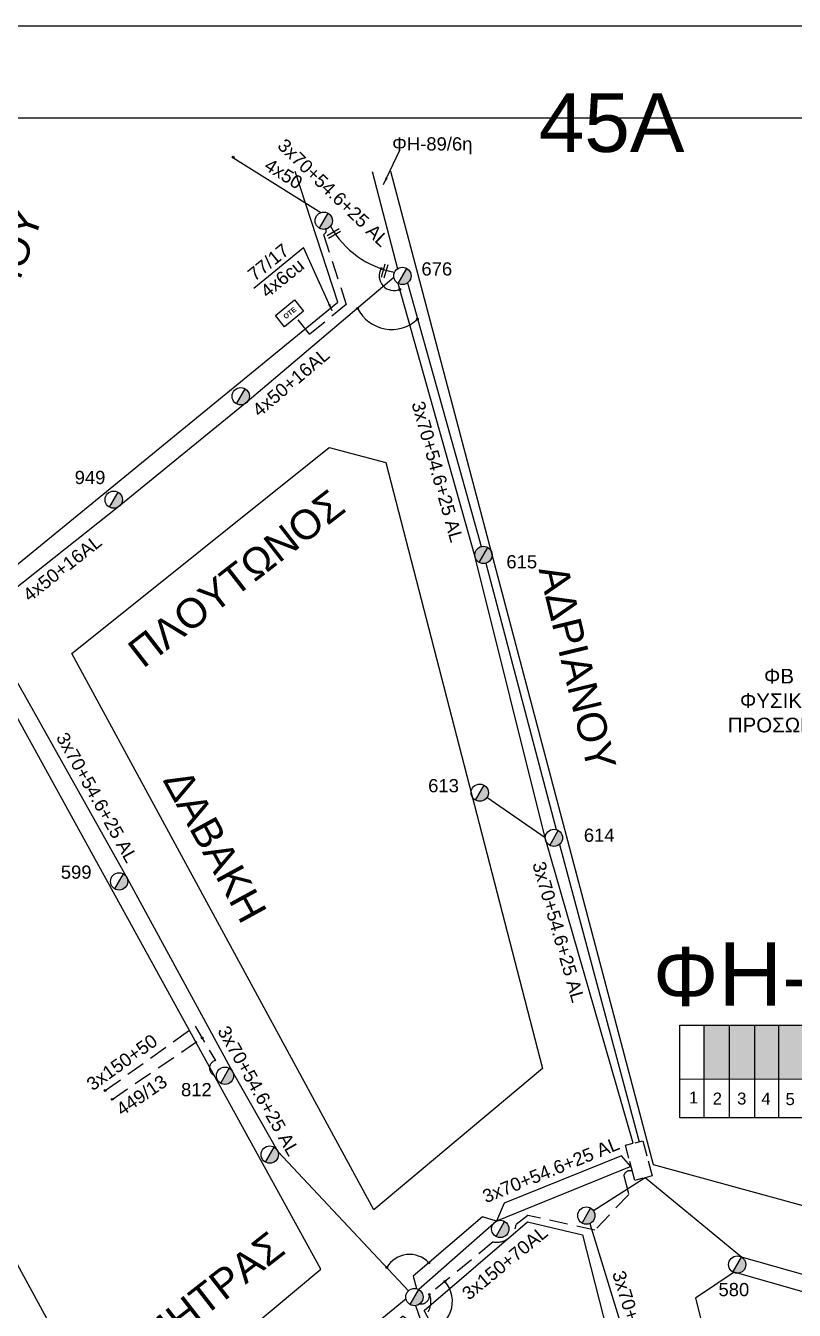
# Model space of a CAD drawing. Header units: millimetres. Extents: x 864 to 3062, y 833 to 2619.
# Drawn here: x 1183.3 to 1288.2, y 1685.4 to 1860.7 of the extents above; entities that cross this region are included whole.
import ezdxf
from ezdxf.enums import TextEntityAlignment as Align

# ---------------------------------------------------------------- set-up
doc = ezdxf.new("R2010")
doc.units = ezdxf.units.MM
doc.linetypes.add('DASHED', pattern=[19.05, 12.7, -6.35])
for name, color, linetype, lineweight in [('3x150+50', 7, 'Continuous', 30), ('3x150+70AL', 7, 'DASHED', 30), ('3x70+54.6+25 AL', 7, 'SYN_LINE', 30), ('4x50', 7, 'Continuous', 30), ('4x50+16AL', 7, 'Continuous', 30), ('text διευθύνσεων', 250, 'Continuous', 30), ('Υπόβαθρο ΔΕΗ', 7, 'Continuous', 30)]:
    doc.layers.add(name, color=color, linetype=linetype, lineweight=lineweight)
for name, color, linetype in [('Pillar OTE', 7, 'Continuous'), ('TEXT ΚΑΛΩΔΙΩΝ', 7, 'Continuous'), ('Άγνωστα', 7, 'Continuous'), ('Επιγραφές - Σχήματα', 7, 'Continuous'), ('Καλώδια ΧΤ   3x150AL+50CU', 7, 'DASHED'), ('Μηχανική τομή', 7, 'Continuous'), ('Περίπτερο', 7, 'Continuous'), ('Στύλος Ξύλινος', 7, 'Continuous'), ('Στύλος Ξύλινος @ 1', 7, 'Continuous'), ('Στύλος ΦΜ', 7, 'Continuous'), ('Στύλος ΦΜ @ 1', 7, 'Continuous'), ('Συνδέσεις', 7, 'Continuous'), ('Υπόγεια καλώδια Παροχών ΧΤ   4x50AL', 7, 'DASHED'), ('Υπόγεια καλώδια Παροχών ΧΤ   4x6', 7, 'DASHED')]:
    doc.layers.add(name, color=color, linetype=linetype)
doc.styles.add('arial', font='arial.ttf')
doc.styles.get("Standard").update_dxf_attribs({"font": 'arial.ttf'})
doc.linetypes.add('SYN_LINE', pattern='A,0.5,-0.0001,["/\\/\\/\\/",Standard,S=0.1,R=0,X=0,Y=-0.05],-0.25', length=0.7501)
doc.dimstyles.new('ISO-25', dxfattribs={"dimtxt": 2.5, "dimasz": 2.5, "dimexe": 1.25, "dimexo": 0.625, "dimtad": 1, "dimtxsty": 'Standard', "dimcen": 2.5, "dimadec": 0, "dimazin": 0, "dimtfac": 1, "dimtmove": 0, "dimatfit": 3, "dimfxl": 1, "dimarcsym": 0})

# ---------------------------------------------------------------- blocks, each defined once
blk = doc.blocks.new('ΥΠΑΡΧΩΝ ΤΣΙΜΕΝΤΕΝΙΟΣ ΣΤΥΛΟΣ')
at = {"layer": 'Στύλος ΦΜ'}
blk.add_hatch(color=7, dxfattribs=at).paths.add_polyline_path([(-1.29, -2.28, 0.574793), (2.62, 0, 0.268822), (1.3, 2.27)])
at = {"layer": 'Στύλος ΦΜ', "color": 7}
blk.add_line((-1.29, -2.28), (1.3, 2.27), dxfattribs=at)
blk.add_circle((0, 0), 2.62, dxfattribs=at)
at = {"layer": 'Στύλος ΦΜ', "flags": 4}
for tag, p in [('ΑΡΙΘΜΟΣ', (-4.68, 8.05)), ('ΤΥΠΟΣ', (-4.91, 3.03))]:
    blk.add_attdef(tag, p, '', height=4, dxfattribs=at)
blk = doc.blocks.new('ΥΠΑΡΧΩΝ ΞΥΛΙΝΟΣ ΣΤΥΛΟΣ')
at = {"layer": 'Στύλος Ξύλινος'}
h = blk.add_hatch(color=7, dxfattribs=at)
h.paths.add_polyline_path([(-2.62, 0, 0.270008), (-1.29, -2.28), (1.3, 2.27, 0.576266)])
h.paths.add_polyline_path([(-1.29, -2.28, 0.574793), (2.62, 0, 0.268822), (1.3, 2.27)])
at = {"layer": 'Στύλος Ξύλινος', "color": 7}
blk.add_line((-1.29, -2.28), (1.3, 2.27), dxfattribs=at)
blk.add_circle((0, 0), 2.62, dxfattribs=at)
at = {"layer": 'Στύλος Ξύλινος', "flags": 4}
for tag, p in [('ΑΡΙΘΜΟΣ', (-4.91, 8.6)), ('ΤΥΠΟΣ', (-4.85, 3.39))]:
    blk.add_attdef(tag, p, '', height=4, dxfattribs=at)
blk = doc.blocks.new('PILLAR YPOSTATHMOU')
at = {"layer": 'Περίπτερο', "ltscale": 40}
for points in [[(540.426, 2525.117), (540.426, 2526.013), (541.511, 2526.013)], [(541.816, 2526.013), (542.907, 2526.013), (542.907, 2524.949)], [(541.586, 2523.532), (540.426, 2523.532), (540.426, 2524.862)], [(542.907, 2524.593), (542.907, 2523.532), (541.917, 2523.532)]]:
    blk.add_lwpolyline(points, dxfattribs=at)
blk = doc.blocks.new('_ΣΥΝΔΕΣΗ')
at = {"layer": 'Συνδέσεις', "linetype": 'SYN_LINE', "ltscale": 40}
blk.add_hatch(color=256, dxfattribs=at).paths.add_polyline_path([(0.5, -0.01, 1), (-0.5, -0.01, 1)])
at = {"layer": 'Συνδέσεις'}
blk.add_circle((0, -0.01), 0.5, dxfattribs=at)
blk = doc.blocks.new('ΜΗΧΑΝΙΚΗ ΤΟΜΗ')
at = {"layer": 'Μηχανική τομή', "ltscale": 40}
for p, q in [((-1.89, 0.78), (5.69, 0.78)), ((-1.89, -0.77), (5.69, -0.77))]:
    blk.add_line(p, q, dxfattribs=at)
blk = doc.blocks.new('PILLAR ΟΤΕ')
at = {"layer": 'Pillar OTE', "ltscale": 40}
blk.add_lwpolyline([(-3.31, 2.02), (3.39, 2.02), (3.39, -1.99), (-3.31, -1.99)], close=True, dxfattribs=at)
at = {"layer": 'Pillar OTE', "insert": (-1.81, 0.71), "char_height": 1.3575, "width": 109.961, "attachment_point": 1}
blk.add_mtext('{\\fArial|b1|i0|c161|p34;OTE}', dxfattribs=at)

msp = doc.modelspace()

# ---------------------------------------------------------------- hatches: boundary and pattern name
at = {"layer": 'Καλώδια ΧΤ   3x150AL+50CU', "linetype": 'DASHED', "lineweight": -3, "ltscale": 0.2}
h = msp.add_hatch(color=30, dxfattribs=at)
h.dxf.hatch_style = 1
h.paths.add_polyline_path([(1279.35, 1724.33), (1275.91, 1724.33), (1275.91, 1716.97), (1279.35, 1716.97)])
h = msp.add_hatch(color=1, dxfattribs=at)
h.dxf.hatch_style = 1
h.paths.add_polyline_path([(1279.35, 1716.97), (1282.79, 1716.97), (1282.79, 1724.33), (1279.35, 1724.33)])
h = msp.add_hatch(color=27, dxfattribs=at)
h.dxf.hatch_style = 1
h.paths.add_polyline_path([(1286.08, 1724.33), (1282.79, 1724.33), (1282.79, 1716.97), (1286.08, 1716.96)])
h = msp.add_hatch(color=173, dxfattribs=at)
h.dxf.hatch_style = 1
h.paths.add_polyline_path([(1289.38, 1724.33), (1286.08, 1724.33), (1286.08, 1716.96), (1289.38, 1716.96)])

# ---------------------------------------------------------------- linework, layer by layer
at = {"layer": '3x150+50', "color": 27, "linetype": 'DASHED', "lineweight": -3, "ltscale": 0.2}
msp.add_lwpolyline([(1194.18, 1715.39), (1206.44, 1724.19), (1209.22, 1719.49, 0.841026), (1209.34, 1717.41, 15.206676)], format="xyb", dxfattribs=at)
msp.add_lwpolyline([(1195.13, 1714.19), (1207.4, 1722.57)], dxfattribs=at)
at = {"layer": '3x150+70AL', "color": 151, "linetype": 'DASHED', "lineweight": -3, "ltscale": 0.2}
for points in [[(1266.08, 1704.41, 0.436543), (1264.92, 1703.79), (1265.61, 1701.22), (1260.99, 1696.35), (1251.82, 1698.36), (1250.23, 1697.14, -0.442796), (1247.1, 1694.74), (1238.4, 1687.58, -0.516733), (1237.1, 1686.3, -12.603663)], [(1238.4, 1687.58, -0.771058), (1234.82, 1684.6), (1224.87, 1676.59, -0.646771), (1221.58, 1673.96), (1216.48, 1669.93, -0.686188), (1212.84, 1666.83), (1201.83, 1656.27, -0.78702), (1200.93, 1654.86)]]:
    msp.add_lwpolyline(points, format="xyb", dxfattribs=at)
at = {"layer": '3x70+54.6+25 AL', "color": 6, "linetype": 'SYN_LINE', "lineweight": -3, "ltscale": 15}
for points in [[(1230.6, 1840.8), (1234.05, 1827.52)], [(1266.2, 1708.2), (1254.22, 1749.88), (1244.62, 1788.34), (1234.15, 1825.54)]]:
    msp.add_lwpolyline(points, dxfattribs=at)
at = {"layer": '3x70+54.6+25 AL', "color": 62, "linetype": 'SYN_LINE', "lineweight": -3, "ltscale": 15}
for points in [[(1235.41, 1825.6), (1245.47, 1789.61)], [(1246.11, 1787.34), (1255.69, 1751.02)], [(1256.15, 1748.97), (1267.02, 1708.42)]]:
    msp.add_lwpolyline(points, dxfattribs=at)
at = {"layer": '3x70+54.6+25 AL', "color": 27, "linetype": 'SYN_LINE', "lineweight": -3, "ltscale": 15}
for points in [[(1177.01, 1780.04), (1183.12, 1769.42), (1197.2, 1744.3), (1211.51, 1718.06), (1217.73, 1707.09), (1235.56, 1688.08)], [(1265.91, 1705.05), (1264.61, 1706.5), (1248.61, 1700.04), (1247.58, 1697.58), (1245.66, 1698.18), (1236.19, 1690.07), (1236.64, 1688.37)]]:
    msp.add_lwpolyline(points, dxfattribs=at)
at = {"layer": '3x70+54.6+25 AL', "color": 30, "linetype": 'SYN_LINE', "lineweight": -3, "ltscale": 15}
for points in [[(1265.91, 1705.05), (1247.58, 1697.58), (1236.96, 1688.24)], [(1235.22, 1686.97), (1213.75, 1669.26), (1200.41, 1656.27)], [(1236.52, 1686.05), (1249.47, 1648.83), (1269.41, 1629.25)]]:
    msp.add_lwpolyline(points, dxfattribs=at)
at = {"layer": '3x70+54.6+25 AL', "color": 1, "linetype": 'SYN_LINE', "lineweight": -3, "ltscale": 10}
msp.add_lwpolyline([(1267.86, 1703.5), (1260.81, 1698.97)], dxfattribs=at)
at = {"layer": '3x70+54.6+25 AL', "color": 173, "linetype": 'SYN_LINE', "lineweight": -3, "ltscale": 15}
msp.add_lwpolyline([(1329.82, 1677.34), (1319.1, 1681.9), (1280.99, 1692.68), (1267.86, 1703.5)], dxfattribs=at)
at = {"layer": '3x70+54.6+25 AL', "color": 1, "linetype": 'SYN_LINE', "lineweight": -3, "ltscale": 15}
msp.add_lwpolyline([(1260.31, 1697.26), (1268.78, 1669.54), (1292.63, 1635.9)], dxfattribs=at)
at = {"layer": '3x70+54.6+25 AL', "color": 6, "linetype": 'SYN_LINE', "lineweight": -3, "ltscale": 8}
msp.add_arc((1236.05, 1839.65), 12.82, 209.5666, 259.2555, dxfattribs=at)
at = {"layer": '4x50', "color": 6, "linetype": 'SYN_LINE', "lineweight": -3, "ltscale": 15}
msp.add_lwpolyline([(1211.59, 1842.71), (1223.61, 1835.19)], dxfattribs=at)
at = {"layer": '4x50', "color": 6, "linetype": 'SYN_LINE', "lineweight": -3, "ltscale": 10}
msp.add_lwpolyline([(1254.22, 1749.88), (1246.25, 1755.37)], dxfattribs=at)
at = {"layer": '4x50+16AL', "color": 62, "linetype": 'Continuous', "lineweight": -3, "ltscale": 0.2}
msp.add_lwpolyline([(1233.57, 1826.34), (1213.56, 1809.37), (1196.05, 1795.08), (1177.01, 1780.04), (1160.13, 1766.04), (1151.73, 1746.87)], dxfattribs=at)
at = {"layer": 'Pillar OTE', "lineweight": -3, "ltscale": 40}
for points in [[(1272.58, 1711.69), (1272.58, 1724.33), (1302.91, 1724.33), (1302.91, 1711.66), (1272.58, 1711.69)], [(1275.91, 1711.69), (1275.91, 1724.33)], [(1279.35, 1711.69), (1279.35, 1724.33)], [(1282.79, 1711.68), (1282.79, 1724.33)], [(1286.08, 1711.68), (1286.08, 1724.33)], [(1272.58, 1716.98), (1302.91, 1716.95)]]:
    msp.add_lwpolyline(points, dxfattribs=at)
at = {"layer": 'Επιγραφές - Σχήματα', "lineweight": -3}
msp.add_lwpolyline([(863.7, 1860.67), (3062.46, 1860.7), (3062.47, 841.56), (863.7, 841.54)], close=True, dxfattribs=at)
at = {"layer": 'Υπόβαθρο ΔΕΗ', "lineweight": -3}
for points in [[(895.62, 1848.12), (2896.63, 1848.12), (2896.63, 844.79), (895.62, 844.79)], [(1253.84, 1718.42), (1230.84, 1699.12), (1189.61, 1775.05), (1224.72, 1803.15), (1232.46, 1801.09)], [(1181.12, 1768.19), (1152.87, 1745.55), (1195.34, 1667.41), (1223.6, 1691.04)], [(1279.99, 1690.61), (1274.7, 1687.06), (1284.46, 1648.43), (1370.58, 1612.88), (1378.83, 1619.02), (1385.13, 1660.53)]]:
    msp.add_lwpolyline(points, close=True, dxfattribs=at)
for points in [[(1180.08, 1840.8), (1149.99, 1763.8), (1149.99, 1763.8), (1152.26, 1762.72), (1225.92, 1822.99), (1220.09, 1840.8)], [(1289.41, 1840.8), (1306.24, 1834.42), (1304.99, 1743.28), (1327.12, 1698.51), (1323.91, 1690.21), (1268.98, 1705.27), (1233.14, 1840.8)], [(1237.69, 1685.37), (1251.81, 1697.49), (1259.29, 1695.7), (1278.49, 1620.47), (1271.56, 1621.91), (1237.69, 1685.37)]]:
    msp.add_lwpolyline(points, dxfattribs=at)
at = {"layer": 'Υπόβαθρο ΔΕΗ', "color": 7, "linetype": 'Continuous', "lineweight": -2, "ltscale": 0.2}
msp.add_lwpolyline([(1214.47, 1824.88), (1221.22, 1830.41)], dxfattribs=at)
at = {"layer": 'Υπόβαθρο ΔΕΗ', "lineweight": -3}
for centre, radius, start, end in [((1233.59, 1826.57), 2.03, 151.0828, 292.9441), ((1233.24, 1824.41), 5.16, 206.2615, 313.5402), ((1235.7, 1689.42), 3.61, 43.3487, 149.5315), ((1237.43, 1686.61), 4.12, 217.8342, 41.3549)]:
    msp.add_arc(centre, radius, start, end, dxfattribs=at)
at = {"layer": 'Υπόγεια καλώδια Παροχών ΧΤ   4x6', "color": 6, "linetype": 'DASHED', "lineweight": -2, "ltscale": 0.2}
msp.add_lwpolyline([(1224.26, 1833.09, -0.466282), (1223.94, 1832.2), (1227.07, 1822.65), (1222.09, 1818.58), (1220.25, 1820.84)], format="xyb", dxfattribs=at)

# ---------------------------------------------------------------- block references
at = {"layer": '3x150+50', "lineweight": -3, "ltscale": 0.2, "yscale": 2, "rotation": 14.81221144084849}
msp.add_blockref('PILLAR YPOSTATHMOU', (2034.24, -3314.38), dxfattribs=at)
at = {"layer": 'Pillar OTE', "xscale": 0.5, "yscale": 0.5, "zscale": 0.5, "rotation": 39.29270905329317}
msp.add_blockref('PILLAR ΟΤΕ', (1219.31, 1821.44), dxfattribs=at)
at = {"layer": 'Μηχανική τομή', "lineweight": -3, "xscale": 0.2499999999999459, "yscale": 0.2499999999999459, "zscale": 0.4999999999999997}
for p, rotation in [((1225.79, 1832.56), 210.5951737549244), ((1232.4, 1827.66), 254.0304484250793)]:
    msp.add_blockref('ΜΗΧΑΝΙΚΗ ΤΟΜΗ', p, dxfattribs=dict(at, rotation=rotation))
at = {"layer": 'Στύλος Ξύλινος @ 1', "lineweight": -3, "ltscale": 40}
ref = msp.add_blockref('ΥΠΑΡΧΩΝ ΞΥΛΙΝΟΣ ΣΤΥΛΟΣ', (1245.79, 1788.48), dxfattribs=dict(at, xscale=0.4499999999998181, yscale=0.4499999999998181, zscale=0.4499999999998181))
ref.add_attrib('ΤΥΠΟΣ', '615', (1248.91, 1786.65), dxfattribs={"layer": 'Στύλος Ξύλινος', "height": 1.8, "rotation": 360, "flags": 4})
at = {"layer": 'Στύλος ΦΜ @ 1', "lineweight": -3, "ltscale": 40}
for p, xscale, yscale, zscale in [((1224, 1834.08), 0.449999999999818, 0.449999999999818, 0.449999999999818), ((1212.67, 1810.13), 0.449999999999818, 0.449999999999818, 0.449999999999818), ((1216.63, 1706.66), 0.4499999999998181, 0.4499999999998181, 0.4499999999998181), ((1259.82, 1698.33), 0.4499999999998181, 0.4499999999998181, 0.4499999999998181), ((1248.08, 1696.51), 0.4499999999998181, 0.4499999999998181, 0.4499999999998181), ((1236.37, 1687.22), 0.4499999999998181, 0.4499999999998181, 0.4499999999998181)]:
    msp.add_blockref('ΥΠΑΡΧΩΝ ΤΣΙΜΕΝΤΕΝΙΟΣ ΣΤΥΛΟΣ', p, dxfattribs=dict(at, xscale=xscale, yscale=yscale, zscale=zscale))
ref = msp.add_blockref('ΥΠΑΡΧΩΝ ΤΣΙΜΕΝΤΕΝΙΟΣ ΣΤΥΛΟΣ', (1234.73, 1826.56), dxfattribs=dict(at, xscale=0.449999999999818, yscale=0.449999999999818, zscale=0.449999999999818))
ref.add_attrib('ΤΥΠΟΣ', '676', (1237.32, 1826.61), dxfattribs={"layer": 'Στύλος ΦΜ', "height": 1.8, "flags": 4})
ref = msp.add_blockref('ΥΠΑΡΧΩΝ ΤΣΙΜΕΝΤΕΝΙΟΣ ΣΤΥΛΟΣ', (1195.34, 1796.02), dxfattribs=dict(at, xscale=0.449999999999818, yscale=0.449999999999818, zscale=0.449999999999818))
ref.add_attrib('ΑΡΙΘΜΟΣ', '949', (1190.01, 1798.15), dxfattribs={"layer": 'Στύλος ΦΜ', "height": 1.8, "flags": 4})
ref = msp.add_blockref('ΥΠΑΡΧΩΝ ΤΣΙΜΕΝΤΕΝΙΟΣ ΣΤΥΛΟΣ', (1245.28, 1756.04), dxfattribs=dict(at, xscale=0.4499999999998181, yscale=0.4499999999998181, zscale=0.4499999999998181))
ref.add_attrib('ΤΥΠΟΣ', '613', (1238.24, 1756.1), dxfattribs={"layer": 'Στύλος ΦΜ', "height": 1.8, "flags": 4})
ref = msp.add_blockref('ΥΠΑΡΧΩΝ ΤΣΙΜΕΝΤΕΝΙΟΣ ΣΤΥΛΟΣ', (1255.4, 1749.88), dxfattribs=dict(at, xscale=0.4499999999998181, yscale=0.4499999999998181, zscale=0.4499999999998181))
ref.add_attrib('ΑΡΙΘΜΟΣ', '614', (1259.48, 1749.34), dxfattribs={"layer": 'Στύλος ΦΜ', "height": 1.8, "flags": 4})
ref = msp.add_blockref('ΥΠΑΡΧΩΝ ΤΣΙΜΕΝΤΕΝΙΟΣ ΣΤΥΛΟΣ', (1196.08, 1743.93), dxfattribs=dict(at, xscale=0.4499999999998181, yscale=0.4499999999998181, zscale=0.4499999999998181))
ref.add_attrib('ΤΥΠΟΣ', '599', (1188.12, 1744.3), dxfattribs={"layer": 'Στύλος ΦΜ', "height": 1.8, "flags": 4})
ref = msp.add_blockref('ΥΠΑΡΧΩΝ ΤΣΙΜΕΝΤΕΝΙΟΣ ΣΤΥΛΟΣ', (1210.52, 1717.42), dxfattribs=dict(at, xscale=0.4499999999998181, yscale=0.4499999999998181, zscale=0.4499999999998181))
ref.add_attrib('ΑΡΙΘΜΟΣ', '812', (1204.52, 1714.62), dxfattribs={"layer": 'Στύλος ΦΜ', "height": 1.8, "flags": 4})
ref = msp.add_blockref('ΥΠΑΡΧΩΝ ΤΣΙΜΕΝΤΕΝΙΟΣ ΣΤΥΛΟΣ', (1280.4, 1691.65), dxfattribs=dict(at, xscale=0.4499999999998532, yscale=0.4499999999998532, zscale=0.4499999999998532))
ref.add_attrib('ΑΡΙΘΜΟΣ', '580', (1277.85, 1687.34), dxfattribs={"layer": 'Στύλος ΦΜ', "height": 1.8, "flags": 4})
at = {"layer": 'Συνδέσεις', "lineweight": -3, "xscale": 0.25, "yscale": 0.25, "zscale": 0.25}
for p in [(1211.64, 1842.75), (1231.81, 1827.55), (1234.38, 1824.7), (1228.61, 1822.13), (1236.79, 1820.67), (1207.4, 1722.57), (1194.18, 1715.4), (1195.14, 1714.2), (1238.33, 1691.9), (1232.59, 1691.26), (1240.53, 1689.34), (1238.4, 1687.58)]:
    msp.add_blockref('_ΣΥΝΔΕΣΗ', p, dxfattribs=at)

# ---------------------------------------------------------------- texts
at = {"lineweight": -3, "ltscale": 30, "char_height": 1.63, "width": 11.2573, "attachment_point": 1}
for s, insert in [('1', (1273.82, 1715.26)), ('2', (1277.06, 1715.12)), ('3', (1280.39, 1715.12)), ('4', (1283.7, 1715.12)), ('5', (1287, 1715.04))]:
    msp.add_mtext(s, dxfattribs=dict(at, insert=insert))
at = {"layer": 'text διευθύνσεων', "color": 7, "lineweight": -3}
msp.add_text('ΣΟΛΩΜΟY', height=4, rotation=70.3978, dxfattribs=at).set_placement((1179.07, 1822.09), align=Align.MIDDLE_CENTER)
at = {"layer": 'text διευθύνσεων', "color": 7, "lineweight": -3, "ltscale": 40, "char_height": 4, "width": 94.4586, "attachment_point": 1, "style": 'arial'}
for s, insert, rotation in [('ΠΛOYTΩNOΣ', (1196.89, 1776.07), 37.8032), ('AΔPIANOY', (1257.18, 1787.48), 283.7025), ('ΔABAKH', (1205.47, 1759.69), 298.7624), ('ΔHMHTPAΣ', (1192.24, 1677.53), 37.931)]:
    msp.add_mtext(s, dxfattribs=dict(at, insert=insert, rotation=rotation))
at = {"layer": 'TEXT ΚΑΛΩΔΙΩΝ', "linetype": 'Continuous', "lineweight": -3, "ltscale": 0.2}
for s, rotation, p in [('3x70+54.6+25 AL', 315.9681, (1225.31, 1837.91)), ('4x50', 327.9891, (1218.52, 1840.5)), ('4x50+16AL', 40.2964, (1219.51, 1812.05)), ('3x70+54.6+25 AL', 285.725, (1239.51, 1799.84)), ('4x50+16AL', 38.3057, (1188.32, 1786.68)), ('3x70+54.6+25 AL', 299.2705, (1193.05, 1755.39)), ('3x70+54.6+25 AL', 286.031, (1256.04, 1737.04)), ('3x70+54.6+25 AL', 299.5463, (1215.11, 1715.36)), ('3x150+50', 35.6351, (1196.46, 1719.25)), ('3x70+54.6+25 AL', 21.9841, (1254.98, 1704.56)), ('3x150+70AL', 39.4358, (1248.7, 1691.9)), ('3x70+54.6+25 AL', 287.0001, (1267.09, 1681.24))]:
    msp.add_text(s, height=1.8, rotation=rotation, dxfattribs=at).set_placement(p, align=Align.MIDDLE_CENTER)
at = {"layer": 'Άγνωστα', "lineweight": -3, "ltscale": 40, "insert": (1233.33, 1845.47), "char_height": 1.8, "width": 27.758, "attachment_point": 1, "line_spacing_factor": 3, "style": 'arial'}
msp.add_mtext('ΦΗ-89/6η', dxfattribs=at)
at = {"layer": 'Άγνωστα', "lineweight": -3, "ltscale": 40, "insert": (1195.46, 1713.34), "char_height": 1.8, "width": 27.758, "attachment_point": 1, "rotation": 34.2541, "style": 'arial'}
msp.add_mtext('449/13', dxfattribs=at)
at = {"layer": 'Επιγραφές - Σχήματα', "lineweight": -3, "insert": (1253.33, 1851.47), "char_height": 8, "width": 15.5504, "attachment_point": 1, "style": 'arial'}
msp.add_mtext('45A', dxfattribs=at)
at = {"layer": 'Υπόβαθρο ΔΕΗ', "lineweight": -3, "attachment_point": 1}
for s, insert, char_height, width in [('{\\W8.64836; }ΦΒ \\P{\\W4.42067; }ΦΥΣΙΚΟ \\P{\\W2.28183; }ΠΡΟΣΩΠΟ', (1277.35, 1772.94), 2, 17.2548), ('Φ{\\H1.0833x;H}-89', (1268.91, 1735.63), 8, 84.6573)]:
    msp.add_mtext(s, dxfattribs=dict(at, insert=insert, char_height=char_height, width=width))
at = {"layer": 'Υπόγεια καλώδια Παροχών ΧΤ   4x50AL', "color": 7, "ltscale": 0.2, "char_height": 1.8, "attachment_point": 1, "rotation": 39}
for s, insert in [('77/17', (1213.43, 1827.14)), ('4x6cu', (1215.16, 1824.85))]:
    msp.add_mtext_dynamic_manual_height_columns(s, width=1.8, gutter_width=12.5, heights=[0.118], dxfattribs=dict(at, insert=insert))

# ---------------------------------------------------------------- leaders
at = {"layer": 'Επιγραφές - Σχήματα', "lineweight": -3, "ltscale": 40}
msp.add_leader([(1232.15, 1839.03), (1234.37, 1843.72)], dimstyle='ISO-25', override={"dimasz": 1, "dimtad": 0}, dxfattribs=at)
at = {"layer": 'Επιγραφές - Σχήματα', "ltscale": 40}
msp.add_leader([(1225.15, 1821.77), (1221.22, 1830.41)], dimstyle='ISO-25', override={"dimasz": 1, "dimtad": 0}, dxfattribs=at)

doc.saveas('drawing.dxf')
